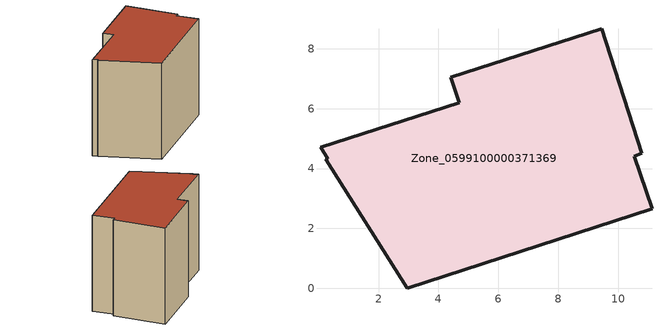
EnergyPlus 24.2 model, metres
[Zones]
Zone_0599100000371369
 floor ground (C_G): 0.31,4.33 0.06,4.71 4.69,6.2 4.42,7.05 9.45,8.67 10.79,4.5 10.53,4.42 11.13,2.66 2.96,0 0.24,4.31 z3.83
 wall outside (C_F): 2.96,0 11.13,2.66 10.53,4.42 10.79,4.5 9.45,8.67 4.42,7.05 4.69,6.2 0.06,4.71 0.31,4.33 0.24,4.31 2.96,0 z3.83:12.29
 roof outside (C_R): 0.06,4.71 0.31,4.33 0.24,4.31 2.96,0 11.13,2.66 10.53,4.42 10.79,4.5 9.45,8.67 4.42,7.05 4.69,6.2 z12.29
[BUILDING]
Pand.0599100000371369: North Axis=0; Terrain=City; Loads Convergence Tolerance Value=0.04; Temperature Convergence Tolerance Value=0.4; Solar Distribution=FullExterior; Maximum Number of Warmup Days=25; Minimum Number of Warmup Days=1
[Site:Location]
Rotterdam.The.Hague.AP_ZH_NLD Design_Conditions: Latitude=51.96; Longitude=4.45; Time Zone=1; Elevation=-4.5
[SITE:GROUNDTEMPERATURE:BUILDINGSURFACE]
18, 18, 18, 18, 18, 18, 18, 18, 18, 18, 18, 18
[MATERIAL] Thermal Absorptance=0.9; Solar Absorptance=0.7; Visible Absorptance=0.7
Name | Roughness | Thickness | Conductivity | Density | Specific Heat
G.TC.1992-2005 | MediumSmooth | 0.15 | 0.06 | 540 | 1210
F.TC.1992-2005 | Rough | 0.3 | 0.12 | 1920 | 840
R.TC.1992-2005 | MediumRough | 0.2 | 0.08 | 1500 | 1000
[CONSTRUCTION]
C_G: G.TC.1992-2005
C_F: F.TC.1992-2005
C_R: R.TC.1992-2005
[ZONE]
Zone_0599100000371369: Type=1; Multiplier=1; Ceiling Height=Autocalculate; Volume=Autocalculate; Floor Area=autocalculate; Part of Total Floor Area=Yes
[ZONEINFILTRATION:DESIGNFLOWRATE]
Infil_Zone_0599100000371369: Zone or ZoneList or Space or SpaceList=Zone_0599100000371369; Schedule=AlwaysOn; Design Flow Rate Calculation Method=Flow/Area; Flow Rate per Floor Area=0.0015; Constant Term Coefficient=1; Temperature Term Coefficient=0; Velocity Term Coefficient=0; Velocity Squared Term Coefficient=0
[HVACTEMPLATE:ZONE:IDEALLOADSAIRSYSTEM]
Zone_0599100000371369: Maximum Heating Supply Air Temperature=50; Minimum Cooling Supply Air Temperature=13; Maximum Heating Supply Air Humidity Ratio=0.0156; Minimum Cooling Supply Air Humidity Ratio=0.0077; Heating Limit=NoLimit; Cooling Limit=NoLimit; Dehumidification Control Type=ConstantSensibleHeatRatio; Cooling Sensible Heat Ratio=0.7; Dehumidification Setpoint=60; Humidification Control Type=None; Humidification Setpoint=30; Outdoor Air Method=None; Outdoor Air Flow Rate per Person=0.00944; Outdoor Air Flow Rate per Zone Floor Area=0; Outdoor Air Flow Rate per Zone=0; Demand Controlled Ventilation Type=None; Outdoor Air Economizer Type=NoEconomizer; Heat Recovery Type=None; Sensible Heat Recovery Effectiveness=0.7; Latent Heat Recovery Effectiveness=0.65
[ZONECONTROL:THERMOSTAT]
ThermostatControl_Zone_0599100000371369: Zone or ZoneList=Zone_0599100000371369; Control Type Schedule=DualSetpointControlType; Control 1=Thermostat_Zone_0599100000371369; Temperature Difference Between Cutout And Setpoint=0
[THERMOSTATSETPOINT:DUALSETPOINT]
Thermostat_Zone_0599100000371369: Heating Setpoint Temperature Schedule=HeatingSetpoint_Zone_0599100000371369; Cooling Setpoint Temperature Schedule=CoolingSetpoint_Zone_0599100000371369
[SCHEDULE:COMPACT]
HeatingSetpoint_Zone_0599100000371369: Through: 12/31, For: AllDays, Until: 24:00, 21
CoolingSetpoint_Zone_0599100000371369: Through: 12/31, For: AllDays, Until: 24:00, 24
DualSetpointControlType: Through: 12/31, For: AllDays, Until: 24:00, 4
AlwaysOn: Through: 12/31, For: AllDays, Until: 24:00, 1
